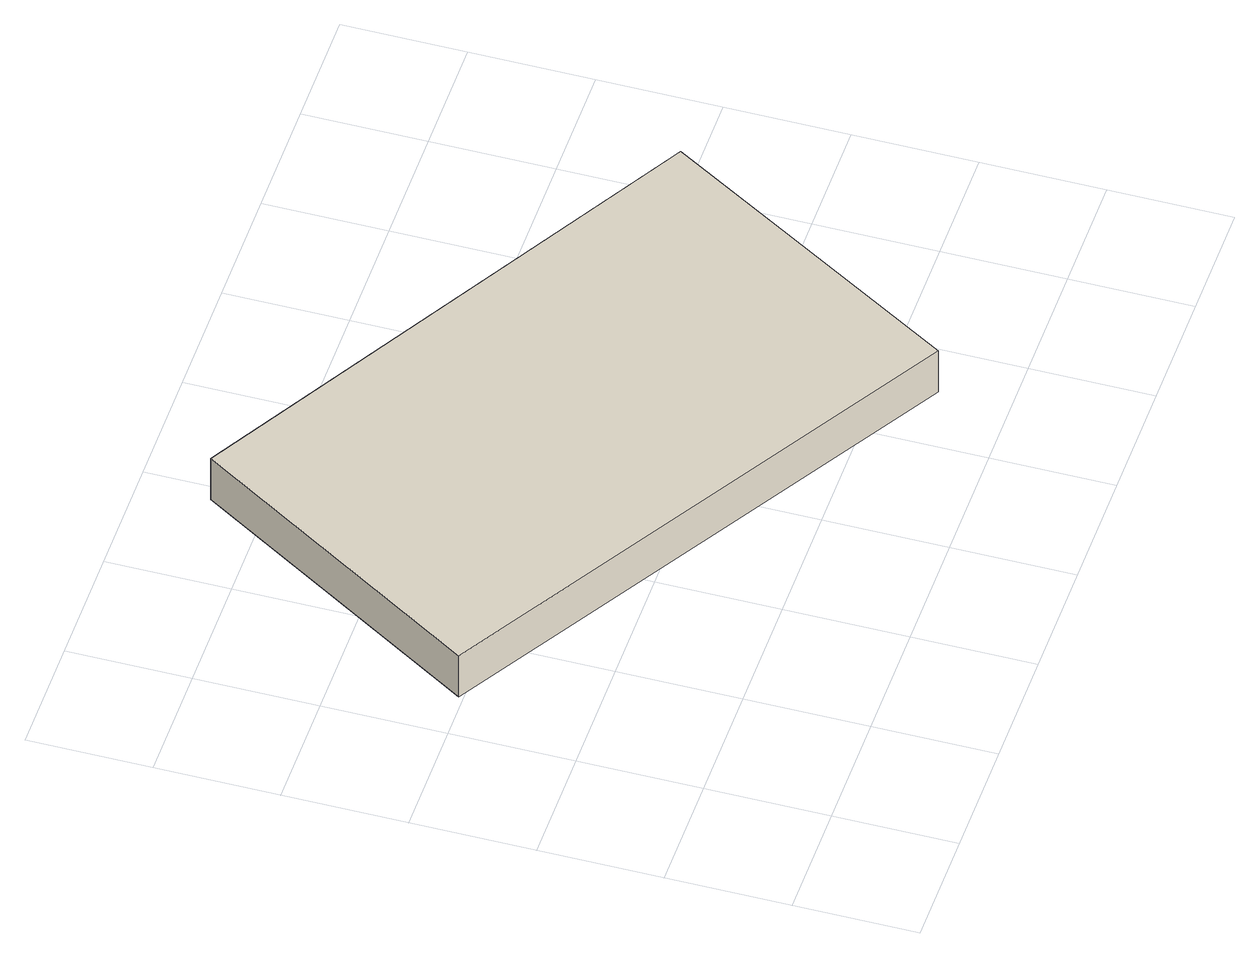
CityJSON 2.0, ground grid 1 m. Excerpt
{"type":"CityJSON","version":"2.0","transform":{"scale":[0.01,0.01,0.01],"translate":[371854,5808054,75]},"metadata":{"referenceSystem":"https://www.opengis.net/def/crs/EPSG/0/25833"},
"CityObjects":{
"building1":{"type":"Building","attributes":{"Gemeindeschluessel":"11000006","BezugspunktDach":"2200","function":"51009_1610","measuredHeight":0.434,"storeysAboveGround":0},"address":[{"country":"Germany","locality":"Berlin"}],"geometry":[{"type":"Solid","lod":"1","boundaries":[[[[0,1,2,3]],[[4,5,6,7]],[[4,7,3,2]],[[5,4,2,1]],[[6,5,1,0]],[[7,6,0,3]]]]}]}
},
"vertices":[
[457,57,84],[604,304,84],[187,543,84],[40,304,84],[187,543,41],[604,304,41],[457,57,41],[40,304,41]
]}
